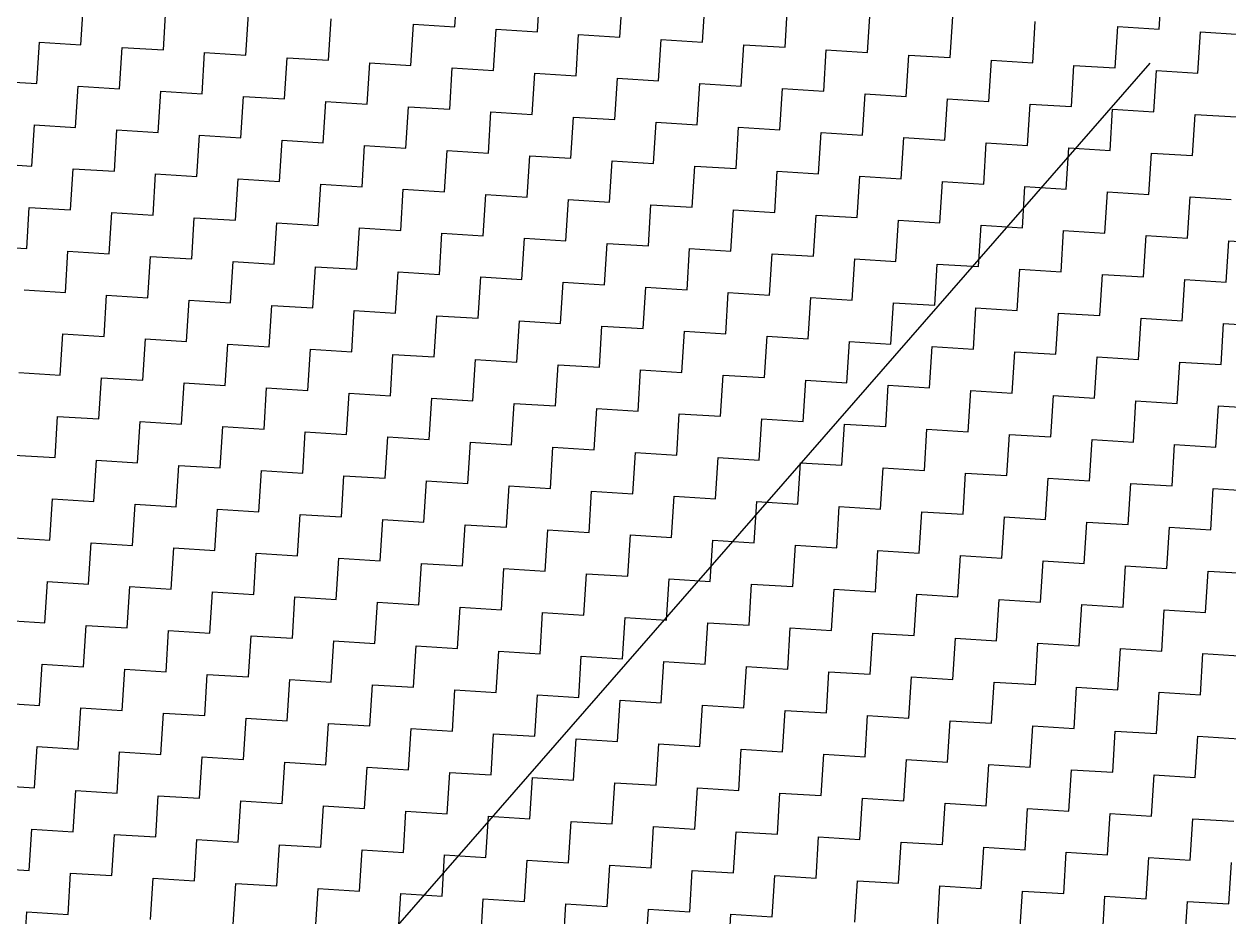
# Model space of a CAD drawing. Header units: metres. Extents: x 278801 to 279668, y 2074665 to 2075564.
# Drawn here: x 279565.41 to 279599.33, y 2075062.28 to 2075087.41 of the extents above; entities that cross this region are included whole.
import ezdxf

# ---------------------------------------------------------------- set-up
doc = ezdxf.new("R2010")
doc.units = ezdxf.units.M
doc.layers.add('POLY_HATCH', color=12, linetype='Continuous')

msp = doc.modelspace()

# ---------------------------------------------------------------- linework, layer by layer
msp.add_lwpolyline([(279568.033, 2075052.994), (279597.108, 2075086.307)])
at = {"layer": 'POLY_HATCH', "linetype": 'Continuous'}
for p, q in [((279577.534, 2075087.336), (279577.606, 2075088.498)), ((279597.359, 2075087.265), (279597.432, 2075088.427)), ((279579.858, 2075087.191), (279579.93, 2075088.353)), ((279582.181, 2075087.046), (279582.254, 2075088.208)), ((279584.505, 2075086.901), (279584.578, 2075088.063)), ((279567.003, 2075086.826), (279567.076, 2075087.988)), ((279569.327, 2075086.681), (279569.4, 2075087.843)), ((279586.829, 2075086.756), (279586.902, 2075087.918)), ((279589.153, 2075086.611), (279589.226, 2075087.773)), ((279571.651, 2075086.536), (279571.724, 2075087.698)), ((279573.975, 2075086.391), (279574.048, 2075087.553)), ((279576.299, 2075086.246), (279576.372, 2075087.408)), ((279576.372, 2075087.408), (279577.534, 2075087.336)), ((279591.477, 2075086.466), (279591.55, 2075087.628)), ((279593.801, 2075086.321), (279593.874, 2075087.483)), ((279578.623, 2075086.101), (279578.696, 2075087.263)), ((279578.696, 2075087.263), (279579.858, 2075087.191)), ((279580.947, 2075085.956), (279581.019, 2075087.118)), ((279581.019, 2075087.118), (279582.181, 2075087.046)), ((279596.125, 2075086.176), (279596.197, 2075087.338)), ((279596.197, 2075087.338), (279597.359, 2075087.265)), ((279598.449, 2075086.031), (279598.521, 2075087.193)), ((279598.521, 2075087.193), (279599.683, 2075087.121)), ((279565.769, 2075085.737), (279565.842, 2075086.899)), ((279565.842, 2075086.899), (279567.003, 2075086.826)), ((279568.093, 2075085.592), (279568.165, 2075086.754)), ((279568.165, 2075086.754), (279569.327, 2075086.681)), ((279583.271, 2075085.811), (279583.343, 2075086.973)), ((279583.343, 2075086.973), (279584.505, 2075086.901)), ((279585.595, 2075085.666), (279585.667, 2075086.828)), ((279585.667, 2075086.828), (279586.829, 2075086.756)), ((279570.417, 2075085.447), (279570.489, 2075086.609)), ((279570.489, 2075086.609), (279571.651, 2075086.536)), ((279572.741, 2075085.302), (279572.813, 2075086.464)), ((279572.813, 2075086.464), (279573.975, 2075086.391)), ((279587.919, 2075085.521), (279587.991, 2075086.683)), ((279587.991, 2075086.683), (279589.153, 2075086.611)), ((279590.243, 2075085.376), (279590.315, 2075086.538)), ((279590.315, 2075086.538), (279591.477, 2075086.466)), ((279592.567, 2075085.231), (279592.639, 2075086.393)), ((279592.639, 2075086.393), (279593.801, 2075086.321)), ((279575.065, 2075085.157), (279575.137, 2075086.319)), ((279575.137, 2075086.319), (279576.299, 2075086.246)), ((279577.389, 2075085.012), (279577.461, 2075086.174)), ((279577.461, 2075086.174), (279578.623, 2075086.101)), ((279579.713, 2075084.867), (279579.785, 2075086.029)), ((279579.785, 2075086.029), (279580.947, 2075085.956)), ((279594.891, 2075085.087), (279594.963, 2075086.248)), ((279594.963, 2075086.248), (279596.125, 2075086.176)), ((279597.214, 2075084.942), (279597.287, 2075086.104)), ((279597.287, 2075086.104), (279598.449, 2075086.031)), ((279564.607, 2075085.809), (279565.769, 2075085.737)), ((279582.036, 2075084.722), (279582.109, 2075085.884)), ((279582.109, 2075085.884), (279583.271, 2075085.811)), ((279584.36, 2075084.577), (279584.433, 2075085.739)), ((279584.433, 2075085.739), (279585.595, 2075085.666)), ((279566.858, 2075084.502), (279566.931, 2075085.664)), ((279566.931, 2075085.664), (279568.093, 2075085.592)), ((279569.182, 2075084.357), (279569.255, 2075085.519)), ((279569.255, 2075085.519), (279570.417, 2075085.447)), ((279571.506, 2075084.212), (279571.579, 2075085.374)), ((279571.579, 2075085.374), (279572.741, 2075085.302)), ((279586.684, 2075084.432), (279586.757, 2075085.594)), ((279586.757, 2075085.594), (279587.919, 2075085.521)), ((279589.008, 2075084.287), (279589.081, 2075085.449)), ((279589.081, 2075085.449), (279590.243, 2075085.376)), ((279573.83, 2075084.067), (279573.903, 2075085.229)), ((279573.903, 2075085.229), (279575.065, 2075085.157)), ((279576.154, 2075083.922), (279576.227, 2075085.084)), ((279576.227, 2075085.084), (279577.389, 2075085.012)), ((279591.332, 2075084.142), (279591.405, 2075085.304)), ((279591.405, 2075085.304), (279592.567, 2075085.231)), ((279593.656, 2075083.997), (279593.729, 2075085.159)), ((279593.729, 2075085.159), (279594.891, 2075085.087)), ((279595.98, 2075083.852), (279596.052, 2075085.014)), ((279596.052, 2075085.014), (279597.214, 2075084.942)), ((279578.478, 2075083.777), (279578.551, 2075084.939)), ((279578.551, 2075084.939), (279579.713, 2075084.867)), ((279580.802, 2075083.632), (279580.875, 2075084.794)), ((279580.875, 2075084.794), (279582.036, 2075084.722)), ((279598.304, 2075083.707), (279598.376, 2075084.869)), ((279598.376, 2075084.869), (279599.538, 2075084.797)), ((279565.624, 2075083.413), (279565.697, 2075084.575)), ((279565.697, 2075084.575), (279566.858, 2075084.502)), ((279567.948, 2075083.268), (279568.02, 2075084.43)), ((279568.02, 2075084.43), (279569.182, 2075084.357)), ((279583.126, 2075083.487), (279583.198, 2075084.649)), ((279583.198, 2075084.649), (279584.36, 2075084.577)), ((279585.45, 2075083.342), (279585.522, 2075084.504)), ((279585.522, 2075084.504), (279586.684, 2075084.432)), ((279587.774, 2075083.198), (279587.846, 2075084.359)), ((279587.846, 2075084.359), (279589.008, 2075084.287)), ((279570.272, 2075083.123), (279570.344, 2075084.285)), ((279570.344, 2075084.285), (279571.506, 2075084.212)), ((279572.596, 2075082.978), (279572.668, 2075084.14)), ((279572.668, 2075084.14), (279573.83, 2075084.067)), ((279574.92, 2075082.833), (279574.992, 2075083.995)), ((279574.992, 2075083.995), (279576.154, 2075083.922)), ((279590.098, 2075083.053), (279590.17, 2075084.215)), ((279590.17, 2075084.215), (279591.332, 2075084.142)), ((279592.422, 2075082.908), (279592.494, 2075084.07)), ((279592.494, 2075084.07), (279593.656, 2075083.997)), ((279577.244, 2075082.688), (279577.316, 2075083.85)), ((279577.316, 2075083.85), (279578.478, 2075083.777)), ((279579.568, 2075082.543), (279579.64, 2075083.705)), ((279579.64, 2075083.705), (279580.802, 2075083.632)), ((279594.746, 2075082.763), (279594.818, 2075083.925)), ((279594.818, 2075083.925), (279595.98, 2075083.852)), ((279597.069, 2075082.618), (279597.142, 2075083.78)), ((279597.142, 2075083.78), (279598.304, 2075083.707)), ((279564.462, 2075083.485), (279565.624, 2075083.413)), ((279566.714, 2075082.178), (279566.786, 2075083.34)), ((279566.786, 2075083.34), (279567.948, 2075083.268)), ((279581.891, 2075082.398), (279581.964, 2075083.56)), ((279581.964, 2075083.56), (279583.126, 2075083.487)), ((279584.215, 2075082.253), (279584.288, 2075083.415)), ((279584.288, 2075083.415), (279585.45, 2075083.342)), ((279569.037, 2075082.033), (279569.11, 2075083.195)), ((279569.11, 2075083.195), (279570.272, 2075083.123)), ((279571.361, 2075081.888), (279571.434, 2075083.05)), ((279571.434, 2075083.05), (279572.596, 2075082.978)), ((279586.539, 2075082.108), (279586.612, 2075083.27)), ((279586.612, 2075083.27), (279587.774, 2075083.198)), ((279588.863, 2075081.963), (279588.936, 2075083.125)), ((279588.936, 2075083.125), (279590.098, 2075083.053)), ((279591.187, 2075081.818), (279591.26, 2075082.98)), ((279591.26, 2075082.98), (279592.422, 2075082.908)), ((279573.685, 2075081.743), (279573.758, 2075082.905)), ((279573.758, 2075082.905), (279574.92, 2075082.833)), ((279576.009, 2075081.598), (279576.082, 2075082.76)), ((279576.082, 2075082.76), (279577.244, 2075082.688)), ((279593.511, 2075081.673), (279593.584, 2075082.835)), ((279593.584, 2075082.835), (279594.746, 2075082.763)), ((279595.835, 2075081.528), (279595.908, 2075082.69)), ((279595.908, 2075082.69), (279597.069, 2075082.618)), ((279578.333, 2075081.453), (279578.406, 2075082.615)), ((279578.406, 2075082.615), (279579.568, 2075082.543)), ((279580.657, 2075081.308), (279580.73, 2075082.47)), ((279580.73, 2075082.47), (279581.891, 2075082.398)), ((279582.981, 2075081.164), (279583.053, 2075082.325)), ((279583.053, 2075082.325), (279584.215, 2075082.253)), ((279598.159, 2075081.383), (279598.231, 2075082.545)), ((279598.231, 2075082.545), (279599.393, 2075082.473)), ((279565.479, 2075081.089), (279565.552, 2075082.251)), ((279565.552, 2075082.251), (279566.714, 2075082.178)), ((279567.803, 2075080.944), (279567.875, 2075082.106)), ((279567.875, 2075082.106), (279569.037, 2075082.033)), ((279570.127, 2075080.799), (279570.199, 2075081.961)), ((279570.199, 2075081.961), (279571.361, 2075081.888)), ((279585.305, 2075081.019), (279585.377, 2075082.181)), ((279585.377, 2075082.181), (279586.539, 2075082.108)), ((279587.629, 2075080.874), (279587.701, 2075082.036)), ((279587.701, 2075082.036), (279588.863, 2075081.963)), ((279572.451, 2075080.654), (279572.523, 2075081.816)), ((279572.523, 2075081.816), (279573.685, 2075081.743)), ((279574.775, 2075080.509), (279574.847, 2075081.671)), ((279574.847, 2075081.671), (279576.009, 2075081.598)), ((279589.953, 2075080.729), (279590.025, 2075081.891)), ((279590.025, 2075081.891), (279591.187, 2075081.818)), ((279592.277, 2075080.584), (279592.349, 2075081.746)), ((279592.349, 2075081.746), (279593.511, 2075081.673)), ((279577.099, 2075080.364), (279577.171, 2075081.526)), ((279577.171, 2075081.526), (279578.333, 2075081.453)), ((279579.423, 2075080.219), (279579.495, 2075081.381)), ((279579.495, 2075081.381), (279580.657, 2075081.308)), ((279594.601, 2075080.439), (279594.673, 2075081.601)), ((279594.673, 2075081.601), (279595.835, 2075081.528)), ((279596.925, 2075080.294), (279596.997, 2075081.456)), ((279596.997, 2075081.456), (279598.159, 2075081.383)), ((279599.248, 2075080.149), (279599.321, 2075081.311)), ((279599.321, 2075081.311), (279600.483, 2075081.238)), ((279564.317, 2075081.161), (279565.479, 2075081.089)), ((279566.569, 2075079.854), (279566.641, 2075081.016)), ((279566.641, 2075081.016), (279567.803, 2075080.944)), ((279581.747, 2075080.074), (279581.819, 2075081.236)), ((279581.819, 2075081.236), (279582.981, 2075081.164)), ((279584.07, 2075079.929), (279584.143, 2075081.091)), ((279584.143, 2075081.091), (279585.305, 2075081.019)), ((279586.394, 2075079.784), (279586.467, 2075080.946)), ((279586.467, 2075080.946), (279587.629, 2075080.874)), ((279568.892, 2075079.709), (279568.965, 2075080.871)), ((279568.965, 2075080.871), (279570.127, 2075080.799)), ((279571.216, 2075079.564), (279571.289, 2075080.726)), ((279571.289, 2075080.726), (279572.451, 2075080.654)), ((279588.718, 2075079.639), (279588.791, 2075080.801)), ((279588.791, 2075080.801), (279589.953, 2075080.729)), ((279591.042, 2075079.494), (279591.115, 2075080.656)), ((279591.115, 2075080.656), (279592.277, 2075080.584)), ((279573.54, 2075079.419), (279573.613, 2075080.581)), ((279573.613, 2075080.581), (279574.775, 2075080.509)), ((279575.864, 2075079.275), (279575.937, 2075080.436)), ((279575.937, 2075080.436), (279577.099, 2075080.364)), ((279578.188, 2075079.13), (279578.261, 2075080.292)), ((279578.261, 2075080.292), (279579.423, 2075080.219)), ((279593.366, 2075079.349), (279593.439, 2075080.511)), ((279593.439, 2075080.511), (279594.601, 2075080.439)), ((279595.69, 2075079.204), (279595.763, 2075080.366)), ((279595.763, 2075080.366), (279596.925, 2075080.294)), ((279565.407, 2075079.927), (279566.569, 2075079.854)), ((279580.512, 2075078.985), (279580.585, 2075080.147)), ((279580.585, 2075080.147), (279581.747, 2075080.074)), ((279582.836, 2075078.84), (279582.908, 2075080.002)), ((279582.908, 2075080.002), (279584.07, 2075079.929)), ((279598.014, 2075079.059), (279598.086, 2075080.221)), ((279598.086, 2075080.221), (279599.248, 2075080.149)), ((279567.658, 2075078.62), (279567.731, 2075079.782)), ((279567.731, 2075079.782), (279568.892, 2075079.709)), ((279569.982, 2075078.475), (279570.054, 2075079.637)), ((279570.054, 2075079.637), (279571.216, 2075079.564)), ((279585.16, 2075078.695), (279585.232, 2075079.857)), ((279585.232, 2075079.857), (279586.394, 2075079.784)), ((279587.484, 2075078.55), (279587.556, 2075079.712)), ((279587.556, 2075079.712), (279588.718, 2075079.639)), ((279572.306, 2075078.33), (279572.378, 2075079.492)), ((279572.378, 2075079.492), (279573.54, 2075079.419)), ((279574.63, 2075078.185), (279574.702, 2075079.347)), ((279574.702, 2075079.347), (279575.864, 2075079.275)), ((279589.808, 2075078.405), (279589.88, 2075079.567)), ((279589.88, 2075079.567), (279591.042, 2075079.494)), ((279592.132, 2075078.26), (279592.204, 2075079.422)), ((279592.204, 2075079.422), (279593.366, 2075079.349)), ((279594.456, 2075078.115), (279594.528, 2075079.277)), ((279594.528, 2075079.277), (279595.69, 2075079.204)), ((279576.954, 2075078.04), (279577.026, 2075079.202)), ((279577.026, 2075079.202), (279578.188, 2075079.13)), ((279579.278, 2075077.895), (279579.35, 2075079.057)), ((279579.35, 2075079.057), (279580.512, 2075078.985)), ((279581.602, 2075077.75), (279581.674, 2075078.912)), ((279581.674, 2075078.912), (279582.836, 2075078.84)), ((279596.78, 2075077.97), (279596.852, 2075079.132)), ((279596.852, 2075079.132), (279598.014, 2075079.059)), ((279599.103, 2075077.825), (279599.176, 2075078.987)), ((279599.176, 2075078.987), (279600.338, 2075078.914)), ((279566.424, 2075077.53), (279566.496, 2075078.692)), ((279566.496, 2075078.692), (279567.658, 2075078.62)), ((279583.925, 2075077.605), (279583.998, 2075078.767)), ((279583.998, 2075078.767), (279585.16, 2075078.695)), ((279586.249, 2075077.46), (279586.322, 2075078.622)), ((279586.322, 2075078.622), (279587.484, 2075078.55)), ((279568.748, 2075077.385), (279568.82, 2075078.547)), ((279568.82, 2075078.547), (279569.982, 2075078.475)), ((279571.071, 2075077.241), (279571.144, 2075078.402)), ((279571.144, 2075078.402), (279572.306, 2075078.33)), ((279573.395, 2075077.096), (279573.468, 2075078.258)), ((279573.468, 2075078.258), (279574.63, 2075078.185)), ((279588.573, 2075077.315), (279588.646, 2075078.477)), ((279588.646, 2075078.477), (279589.808, 2075078.405)), ((279590.897, 2075077.17), (279590.97, 2075078.332)), ((279590.97, 2075078.332), (279592.132, 2075078.26)), ((279575.719, 2075076.951), (279575.792, 2075078.113)), ((279575.792, 2075078.113), (279576.954, 2075078.04)), ((279578.043, 2075076.806), (279578.116, 2075077.968)), ((279578.116, 2075077.968), (279579.278, 2075077.895)), ((279593.221, 2075077.025), (279593.294, 2075078.187)), ((279593.294, 2075078.187), (279594.456, 2075078.115)), ((279595.545, 2075076.88), (279595.618, 2075078.042)), ((279595.618, 2075078.042), (279596.78, 2075077.97)), ((279597.869, 2075076.735), (279597.941, 2075077.897)), ((279597.941, 2075077.897), (279599.103, 2075077.825)), ((279565.262, 2075077.603), (279566.424, 2075077.53)), ((279580.367, 2075076.661), (279580.44, 2075077.823)), ((279580.44, 2075077.823), (279581.602, 2075077.75)), ((279582.691, 2075076.516), (279582.764, 2075077.678)), ((279582.764, 2075077.678), (279583.925, 2075077.605)), ((279567.513, 2075076.296), (279567.586, 2075077.458)), ((279567.586, 2075077.458), (279568.748, 2075077.385)), ((279569.837, 2075076.151), (279569.909, 2075077.313)), ((279569.909, 2075077.313), (279571.071, 2075077.241)), ((279585.015, 2075076.371), (279585.087, 2075077.533)), ((279585.087, 2075077.533), (279586.249, 2075077.46)), ((279587.339, 2075076.226), (279587.411, 2075077.388)), ((279587.411, 2075077.388), (279588.573, 2075077.315)), ((279589.663, 2075076.081), (279589.735, 2075077.243)), ((279589.735, 2075077.243), (279590.897, 2075077.17)), ((279572.161, 2075076.006), (279572.233, 2075077.168)), ((279572.233, 2075077.168), (279573.395, 2075077.096)), ((279574.485, 2075075.861), (279574.557, 2075077.023)), ((279574.557, 2075077.023), (279575.719, 2075076.951)), ((279576.809, 2075075.716), (279576.881, 2075076.878)), ((279576.881, 2075076.878), (279578.043, 2075076.806)), ((279591.987, 2075075.936), (279592.059, 2075077.098)), ((279592.059, 2075077.098), (279593.221, 2075077.025)), ((279594.311, 2075075.791), (279594.383, 2075076.953)), ((279594.383, 2075076.953), (279595.545, 2075076.88)), ((279579.133, 2075075.571), (279579.205, 2075076.733)), ((279579.205, 2075076.733), (279580.367, 2075076.661)), ((279581.457, 2075075.426), (279581.529, 2075076.588)), ((279581.529, 2075076.588), (279582.691, 2075076.516)), ((279596.635, 2075075.646), (279596.707, 2075076.808)), ((279596.707, 2075076.808), (279597.869, 2075076.735)), ((279598.958, 2075075.501), (279599.031, 2075076.663)), ((279599.031, 2075076.663), (279600.193, 2075076.59)), ((279566.279, 2075075.207), (279566.351, 2075076.369)), ((279566.351, 2075076.369), (279567.513, 2075076.296)), ((279568.603, 2075075.062), (279568.675, 2075076.224)), ((279568.675, 2075076.224), (279569.837, 2075076.151)), ((279583.781, 2075075.281), (279583.853, 2075076.443)), ((279583.853, 2075076.443), (279585.015, 2075076.371)), ((279586.104, 2075075.136), (279586.177, 2075076.298)), ((279586.177, 2075076.298), (279587.339, 2075076.226)), ((279570.926, 2075074.917), (279570.999, 2075076.079)), ((279570.999, 2075076.079), (279572.161, 2075076.006)), ((279573.25, 2075074.772), (279573.323, 2075075.934)), ((279573.323, 2075075.934), (279574.485, 2075075.861)), ((279588.428, 2075074.991), (279588.501, 2075076.153)), ((279588.501, 2075076.153), (279589.663, 2075076.081)), ((279590.752, 2075074.846), (279590.825, 2075076.008)), ((279590.825, 2075076.008), (279591.987, 2075075.936)), ((279593.076, 2075074.701), (279593.149, 2075075.863)), ((279593.149, 2075075.863), (279594.311, 2075075.791)), ((279575.574, 2075074.627), (279575.647, 2075075.789)), ((279575.647, 2075075.789), (279576.809, 2075075.716)), ((279577.898, 2075074.482), (279577.971, 2075075.644)), ((279577.971, 2075075.644), (279579.133, 2075075.571)), ((279595.4, 2075074.556), (279595.473, 2075075.718)), ((279595.473, 2075075.718), (279596.635, 2075075.646)), ((279597.724, 2075074.411), (279597.797, 2075075.573)), ((279597.797, 2075075.573), (279598.958, 2075075.501)), ((279565.117, 2075075.279), (279566.279, 2075075.207)), ((279580.222, 2075074.337), (279580.295, 2075075.499)), ((279580.295, 2075075.499), (279581.457, 2075075.426)), ((279582.546, 2075074.192), (279582.619, 2075075.354)), ((279582.619, 2075075.354), (279583.781, 2075075.281)), ((279584.87, 2075074.047), (279584.942, 2075075.209)), ((279584.942, 2075075.209), (279586.104, 2075075.136)), ((279567.368, 2075073.972), (279567.441, 2075075.134)), ((279567.441, 2075075.134), (279568.603, 2075075.062)), ((279569.692, 2075073.827), (279569.765, 2075074.989)), ((279569.765, 2075074.989), (279570.926, 2075074.917)), ((279572.016, 2075073.682), (279572.088, 2075074.844)), ((279572.088, 2075074.844), (279573.25, 2075074.772)), ((279587.194, 2075073.902), (279587.266, 2075075.064)), ((279587.266, 2075075.064), (279588.428, 2075074.991)), ((279589.518, 2075073.757), (279589.59, 2075074.919)), ((279589.59, 2075074.919), (279590.752, 2075074.846)), ((279574.34, 2075073.537), (279574.412, 2075074.699)), ((279574.412, 2075074.699), (279575.574, 2075074.627)), ((279576.664, 2075073.392), (279576.736, 2075074.554)), ((279576.736, 2075074.554), (279577.898, 2075074.482)), ((279591.842, 2075073.612), (279591.914, 2075074.774)), ((279591.914, 2075074.774), (279593.076, 2075074.701)), ((279594.166, 2075073.467), (279594.238, 2075074.629)), ((279594.238, 2075074.629), (279595.4, 2075074.556)), ((279578.988, 2075073.247), (279579.06, 2075074.409)), ((279579.06, 2075074.409), (279580.222, 2075074.337)), ((279581.312, 2075073.102), (279581.384, 2075074.264)), ((279581.384, 2075074.264), (279582.546, 2075074.192)), ((279596.49, 2075073.322), (279596.562, 2075074.484)), ((279596.562, 2075074.484), (279597.724, 2075074.411)), ((279598.814, 2075073.177), (279598.886, 2075074.339)), ((279598.886, 2075074.339), (279600.048, 2075074.266)), ((279566.134, 2075072.883), (279566.206, 2075074.045)), ((279566.206, 2075074.045), (279567.368, 2075073.972)), ((279568.458, 2075072.738), (279568.53, 2075073.9)), ((279568.53, 2075073.9), (279569.692, 2075073.827)), ((279583.636, 2075072.957), (279583.708, 2075074.119)), ((279583.708, 2075074.119), (279584.87, 2075074.047)), ((279585.959, 2075072.812), (279586.032, 2075073.974)), ((279586.032, 2075073.974), (279587.194, 2075073.902)), ((279588.283, 2075072.667), (279588.356, 2075073.829)), ((279588.356, 2075073.829), (279589.518, 2075073.757)), ((279570.781, 2075072.593), (279570.854, 2075073.755)), ((279570.854, 2075073.755), (279572.016, 2075073.682)), ((279573.105, 2075072.448), (279573.178, 2075073.61)), ((279573.178, 2075073.61), (279574.34, 2075073.537)), ((279590.607, 2075072.522), (279590.68, 2075073.684)), ((279590.68, 2075073.684), (279591.842, 2075073.612)), ((279592.931, 2075072.377), (279593.004, 2075073.539)), ((279593.004, 2075073.539), (279594.166, 2075073.467)), ((279575.429, 2075072.303), (279575.502, 2075073.465)), ((279575.502, 2075073.465), (279576.664, 2075073.392)), ((279577.753, 2075072.158), (279577.826, 2075073.32)), ((279577.826, 2075073.32), (279578.988, 2075073.247)), ((279580.077, 2075072.013), (279580.15, 2075073.175)), ((279580.15, 2075073.175), (279581.312, 2075073.102)), ((279595.255, 2075072.232), (279595.328, 2075073.394)), ((279595.328, 2075073.394), (279596.49, 2075073.322)), ((279597.579, 2075072.088), (279597.652, 2075073.249)), ((279597.652, 2075073.249), (279598.814, 2075073.177)), ((279564.972, 2075072.955), (279566.134, 2075072.883)), ((279567.223, 2075071.648), (279567.296, 2075072.81)), ((279567.296, 2075072.81), (279568.458, 2075072.738)), ((279582.401, 2075071.868), (279582.474, 2075073.03)), ((279582.474, 2075073.03), (279583.636, 2075072.957)), ((279584.725, 2075071.723), (279584.798, 2075072.885)), ((279584.798, 2075072.885), (279585.959, 2075072.812)), ((279569.547, 2075071.503), (279569.62, 2075072.665)), ((279569.62, 2075072.665), (279570.781, 2075072.593)), ((279571.871, 2075071.358), (279571.943, 2075072.52)), ((279571.943, 2075072.52), (279573.105, 2075072.448)), ((279587.049, 2075071.578), (279587.121, 2075072.74)), ((279587.121, 2075072.74), (279588.283, 2075072.667)), ((279589.373, 2075071.433), (279589.445, 2075072.595)), ((279589.445, 2075072.595), (279590.607, 2075072.522)), ((279574.195, 2075071.213), (279574.267, 2075072.375)), ((279574.267, 2075072.375), (279575.429, 2075072.303)), ((279576.519, 2075071.068), (279576.591, 2075072.23)), ((279576.591, 2075072.23), (279577.753, 2075072.158)), ((279591.697, 2075071.288), (279591.769, 2075072.45)), ((279591.769, 2075072.45), (279592.931, 2075072.377)), ((279594.021, 2075071.143), (279594.093, 2075072.305)), ((279594.093, 2075072.305), (279595.255, 2075072.232)), ((279596.345, 2075070.998), (279596.417, 2075072.16)), ((279596.417, 2075072.16), (279597.579, 2075072.088)), ((279578.843, 2075070.923), (279578.915, 2075072.085)), ((279578.915, 2075072.085), (279580.077, 2075072.013)), ((279581.167, 2075070.778), (279581.239, 2075071.94)), ((279581.239, 2075071.94), (279582.401, 2075071.868)), ((279583.491, 2075070.633), (279583.563, 2075071.795)), ((279583.563, 2075071.795), (279584.725, 2075071.723)), ((279598.669, 2075070.853), (279598.741, 2075072.015)), ((279598.741, 2075072.015), (279599.903, 2075071.943)), ((279565.989, 2075070.559), (279566.061, 2075071.721)), ((279566.061, 2075071.721), (279567.223, 2075071.648)), ((279568.313, 2075070.414), (279568.385, 2075071.576)), ((279568.385, 2075071.576), (279569.547, 2075071.503)), ((279585.815, 2075070.488), (279585.887, 2075071.65)), ((279585.887, 2075071.65), (279587.049, 2075071.578)), ((279588.138, 2075070.343), (279588.211, 2075071.505)), ((279588.211, 2075071.505), (279589.373, 2075071.433)), ((279570.637, 2075070.269), (279570.709, 2075071.431)), ((279570.709, 2075071.431), (279571.871, 2075071.358)), ((279572.96, 2075070.124), (279573.033, 2075071.286)), ((279573.033, 2075071.286), (279574.195, 2075071.213)), ((279575.284, 2075069.979), (279575.357, 2075071.141)), ((279575.357, 2075071.141), (279576.519, 2075071.068)), ((279590.462, 2075070.198), (279590.535, 2075071.36)), ((279590.535, 2075071.36), (279591.697, 2075071.288)), ((279592.786, 2075070.054), (279592.859, 2075071.215)), ((279592.859, 2075071.215), (279594.021, 2075071.143)), ((279577.608, 2075069.834), (279577.681, 2075070.996)), ((279577.681, 2075070.996), (279578.843, 2075070.923)), ((279579.932, 2075069.689), (279580.005, 2075070.851)), ((279580.005, 2075070.851), (279581.167, 2075070.778)), ((279595.11, 2075069.909), (279595.183, 2075071.071)), ((279595.183, 2075071.071), (279596.345, 2075070.998)), ((279597.434, 2075069.764), (279597.507, 2075070.926)), ((279597.507, 2075070.926), (279598.669, 2075070.853)), ((279564.827, 2075070.631), (279565.989, 2075070.559)), ((279567.078, 2075069.324), (279567.151, 2075070.486)), ((279567.151, 2075070.486), (279568.313, 2075070.414)), ((279582.256, 2075069.544), (279582.329, 2075070.706)), ((279582.329, 2075070.706), (279583.491, 2075070.633)), ((279584.58, 2075069.399), (279584.653, 2075070.561)), ((279584.653, 2075070.561), (279585.815, 2075070.488)), ((279586.904, 2075069.254), (279586.976, 2075070.416)), ((279586.976, 2075070.416), (279588.138, 2075070.343)), ((279569.402, 2075069.179), (279569.475, 2075070.341)), ((279569.475, 2075070.341), (279570.637, 2075070.269)), ((279571.726, 2075069.034), (279571.798, 2075070.196)), ((279571.798, 2075070.196), (279572.96, 2075070.124)), ((279589.228, 2075069.109), (279589.3, 2075070.271)), ((279589.3, 2075070.271), (279590.462, 2075070.198)), ((279591.552, 2075068.964), (279591.624, 2075070.126)), ((279591.624, 2075070.126), (279592.786, 2075070.054)), ((279574.05, 2075068.889), (279574.122, 2075070.051)), ((279574.122, 2075070.051), (279575.284, 2075069.979)), ((279576.374, 2075068.744), (279576.446, 2075069.906)), ((279576.446, 2075069.906), (279577.608, 2075069.834)), ((279578.698, 2075068.599), (279578.77, 2075069.761)), ((279578.77, 2075069.761), (279579.932, 2075069.689)), ((279593.876, 2075068.819), (279593.948, 2075069.981)), ((279593.948, 2075069.981), (279595.11, 2075069.909)), ((279596.2, 2075068.674), (279596.272, 2075069.836)), ((279596.272, 2075069.836), (279597.434, 2075069.764)), ((279581.022, 2075068.454), (279581.094, 2075069.616)), ((279581.094, 2075069.616), (279582.256, 2075069.544)), ((279583.346, 2075068.309), (279583.418, 2075069.471)), ((279583.418, 2075069.471), (279584.58, 2075069.399)), ((279598.524, 2075068.529), (279598.596, 2075069.691)), ((279598.596, 2075069.691), (279599.758, 2075069.619)), ((279565.844, 2075068.235), (279565.916, 2075069.397)), ((279565.916, 2075069.397), (279567.078, 2075069.324)), ((279568.168, 2075068.09), (279568.24, 2075069.252)), ((279568.24, 2075069.252), (279569.402, 2075069.179)), ((279570.492, 2075067.945), (279570.564, 2075069.107)), ((279570.564, 2075069.107), (279571.726, 2075069.034)), ((279585.67, 2075068.165), (279585.742, 2075069.326)), ((279585.742, 2075069.326), (279586.904, 2075069.254)), ((279587.993, 2075068.02), (279588.066, 2075069.182)), ((279588.066, 2075069.182), (279589.228, 2075069.109)), ((279572.815, 2075067.8), (279572.888, 2075068.962)), ((279572.888, 2075068.962), (279574.05, 2075068.889)), ((279575.139, 2075067.655), (279575.212, 2075068.817)), ((279575.212, 2075068.817), (279576.374, 2075068.744)), ((279590.317, 2075067.875), (279590.39, 2075069.037)), ((279590.39, 2075069.037), (279591.552, 2075068.964)), ((279592.641, 2075067.73), (279592.714, 2075068.892)), ((279592.714, 2075068.892), (279593.876, 2075068.819)), ((279594.965, 2075067.585), (279595.038, 2075068.747)), ((279595.038, 2075068.747), (279596.2, 2075068.674)), ((279577.463, 2075067.51), (279577.536, 2075068.672)), ((279577.536, 2075068.672), (279578.698, 2075068.599)), ((279579.787, 2075067.365), (279579.86, 2075068.527)), ((279579.86, 2075068.527), (279581.022, 2075068.454)), ((279582.111, 2075067.22), (279582.184, 2075068.382)), ((279582.184, 2075068.382), (279583.346, 2075068.309)), ((279597.289, 2075067.44), (279597.362, 2075068.602)), ((279597.362, 2075068.602), (279598.524, 2075068.529)), ((279564.682, 2075068.307), (279565.844, 2075068.235)), ((279566.933, 2075067), (279567.006, 2075068.162)), ((279567.006, 2075068.162), (279568.168, 2075068.09)), ((279584.435, 2075067.075), (279584.508, 2075068.237)), ((279584.508, 2075068.237), (279585.67, 2075068.165)), ((279586.759, 2075066.93), (279586.831, 2075068.092)), ((279586.831, 2075068.092), (279587.993, 2075068.02)), ((279569.257, 2075066.855), (279569.33, 2075068.017)), ((279569.33, 2075068.017), (279570.492, 2075067.945)), ((279571.581, 2075066.71), (279571.654, 2075067.872)), ((279571.654, 2075067.872), (279572.815, 2075067.8)), ((279573.905, 2075066.565), (279573.977, 2075067.727)), ((279573.977, 2075067.727), (279575.139, 2075067.655)), ((279589.083, 2075066.785), (279589.155, 2075067.947)), ((279589.155, 2075067.947), (279590.317, 2075067.875)), ((279591.407, 2075066.64), (279591.479, 2075067.802)), ((279591.479, 2075067.802), (279592.641, 2075067.73)), ((279576.229, 2075066.42), (279576.301, 2075067.582)), ((279576.301, 2075067.582), (279577.463, 2075067.51)), ((279578.553, 2075066.275), (279578.625, 2075067.437)), ((279578.625, 2075067.437), (279579.787, 2075067.365)), ((279593.731, 2075066.495), (279593.803, 2075067.657)), ((279593.803, 2075067.657), (279594.965, 2075067.585)), ((279596.055, 2075066.35), (279596.127, 2075067.512)), ((279596.127, 2075067.512), (279597.289, 2075067.44)), ((279598.379, 2075066.205), (279598.451, 2075067.367)), ((279598.451, 2075067.367), (279599.613, 2075067.295)), ((279565.699, 2075065.911), (279565.771, 2075067.073)), ((279565.771, 2075067.073), (279566.933, 2075067)), ((279580.877, 2075066.131), (279580.949, 2075067.292)), ((279580.949, 2075067.292), (279582.111, 2075067.22)), ((279583.201, 2075065.986), (279583.273, 2075067.148)), ((279583.273, 2075067.148), (279584.435, 2075067.075)), ((279568.023, 2075065.766), (279568.095, 2075066.928)), ((279568.095, 2075066.928), (279569.257, 2075066.855)), ((279570.347, 2075065.621), (279570.419, 2075066.783)), ((279570.419, 2075066.783), (279571.581, 2075066.71)), ((279585.525, 2075065.841), (279585.597, 2075067.003)), ((279585.597, 2075067.003), (279586.759, 2075066.93)), ((279587.848, 2075065.696), (279587.921, 2075066.858)), ((279587.921, 2075066.858), (279589.083, 2075066.785)), ((279590.172, 2075065.551), (279590.245, 2075066.713)), ((279590.245, 2075066.713), (279591.407, 2075066.64)), ((279572.671, 2075065.476), (279572.743, 2075066.638)), ((279572.743, 2075066.638), (279573.905, 2075066.565)), ((279574.994, 2075065.331), (279575.067, 2075066.493)), ((279575.067, 2075066.493), (279576.229, 2075066.42)), ((279577.318, 2075065.186), (279577.391, 2075066.348)), ((279577.391, 2075066.348), (279578.553, 2075066.275)), ((279592.496, 2075065.406), (279592.569, 2075066.568)), ((279592.569, 2075066.568), (279593.731, 2075066.495)), ((279594.82, 2075065.261), (279594.893, 2075066.423)), ((279594.893, 2075066.423), (279596.055, 2075066.35)), ((279579.642, 2075065.041), (279579.715, 2075066.203)), ((279579.715, 2075066.203), (279580.877, 2075066.131)), ((279581.966, 2075064.896), (279582.039, 2075066.058)), ((279582.039, 2075066.058), (279583.201, 2075065.986)), ((279597.144, 2075065.116), (279597.217, 2075066.278)), ((279597.217, 2075066.278), (279598.379, 2075066.205)), ((279564.537, 2075065.983), (279565.699, 2075065.911)), ((279566.788, 2075064.676), (279566.861, 2075065.838)), ((279566.861, 2075065.838), (279568.023, 2075065.766)), ((279569.112, 2075064.531), (279569.185, 2075065.693)), ((279569.185, 2075065.693), (279570.347, 2075065.621)), ((279584.29, 2075064.751), (279584.363, 2075065.913)), ((279584.363, 2075065.913), (279585.525, 2075065.841)), ((279586.614, 2075064.606), (279586.687, 2075065.768)), ((279586.687, 2075065.768), (279587.848, 2075065.696)), ((279571.436, 2075064.386), (279571.509, 2075065.548)), ((279571.509, 2075065.548), (279572.671, 2075065.476)), ((279573.76, 2075064.242), (279573.832, 2075065.403)), ((279573.832, 2075065.403), (279574.994, 2075065.331)), ((279588.938, 2075064.461), (279589.01, 2075065.623)), ((279589.01, 2075065.623), (279590.172, 2075065.551)), ((279591.262, 2075064.316), (279591.334, 2075065.478)), ((279591.334, 2075065.478), (279592.496, 2075065.406)), ((279593.586, 2075064.171), (279593.658, 2075065.333)), ((279593.658, 2075065.333), (279594.82, 2075065.261)), ((279576.084, 2075064.097), (279576.156, 2075065.259)), ((279576.156, 2075065.259), (279577.318, 2075065.186)), ((279578.408, 2075063.952), (279578.48, 2075065.114)), ((279578.48, 2075065.114), (279579.642, 2075065.041)), ((279595.91, 2075064.026), (279595.982, 2075065.188)), ((279595.982, 2075065.188), (279597.144, 2075065.116)), ((279598.234, 2075063.881), (279598.306, 2075065.043)), ((279598.306, 2075065.043), (279599.468, 2075064.971)), ((279565.554, 2075063.587), (279565.626, 2075064.749)), ((279565.626, 2075064.749), (279566.788, 2075064.676)), ((279580.732, 2075063.807), (279580.804, 2075064.969)), ((279580.804, 2075064.969), (279581.966, 2075064.896)), ((279583.056, 2075063.662), (279583.128, 2075064.824)), ((279583.128, 2075064.824), (279584.29, 2075064.751)), ((279585.38, 2075063.517), (279585.452, 2075064.679)), ((279585.452, 2075064.679), (279586.614, 2075064.606)), ((279567.878, 2075063.442), (279567.95, 2075064.604)), ((279567.95, 2075064.604), (279569.112, 2075064.531)), ((279570.202, 2075063.297), (279570.274, 2075064.459)), ((279570.274, 2075064.459), (279571.436, 2075064.386)), ((279572.526, 2075063.152), (279572.598, 2075064.314)), ((279572.598, 2075064.314), (279573.76, 2075064.242)), ((279587.704, 2075063.372), (279587.776, 2075064.534)), ((279587.776, 2075064.534), (279588.938, 2075064.461)), ((279590.027, 2075063.227), (279590.1, 2075064.389)), ((279590.1, 2075064.389), (279591.262, 2075064.316)), ((279574.849, 2075063.007), (279574.922, 2075064.169)), ((279574.922, 2075064.169), (279576.084, 2075064.097)), ((279577.173, 2075062.862), (279577.246, 2075064.024)), ((279577.246, 2075064.024), (279578.408, 2075063.952)), ((279592.351, 2075063.082), (279592.424, 2075064.244)), ((279592.424, 2075064.244), (279593.586, 2075064.171)), ((279594.675, 2075062.937), (279594.748, 2075064.099)), ((279594.748, 2075064.099), (279595.91, 2075064.026)), ((279564.392, 2075063.659), (279565.554, 2075063.587)), ((279579.497, 2075062.717), (279579.57, 2075063.879)), ((279579.57, 2075063.879), (279580.732, 2075063.807)), ((279581.821, 2075062.572), (279581.894, 2075063.734)), ((279581.894, 2075063.734), (279583.056, 2075063.662)), ((279596.999, 2075062.792), (279597.072, 2075063.954)), ((279597.072, 2075063.954), (279598.234, 2075063.881)), ((279599.323, 2075062.647), (279599.396, 2075063.809)), ((279566.643, 2075062.352), (279566.716, 2075063.514)), ((279566.716, 2075063.514), (279567.878, 2075063.442)), ((279568.967, 2075062.208), (279569.04, 2075063.369)), ((279569.04, 2075063.369), (279570.202, 2075063.297)), ((279584.145, 2075062.427), (279584.218, 2075063.589)), ((279584.218, 2075063.589), (279585.38, 2075063.517)), ((279586.469, 2075062.282), (279586.542, 2075063.444)), ((279586.542, 2075063.444), (279587.704, 2075063.372)), ((279588.793, 2075062.137), (279588.865, 2075063.299)), ((279588.865, 2075063.299), (279590.027, 2075063.227)), ((279571.291, 2075062.063), (279571.364, 2075063.225)), ((279571.364, 2075063.225), (279572.526, 2075063.152)), ((279573.615, 2075061.918), (279573.688, 2075063.08)), ((279573.688, 2075063.08), (279574.849, 2075063.007)), ((279591.117, 2075061.992), (279591.189, 2075063.154)), ((279591.189, 2075063.154), (279592.351, 2075063.082)), ((279593.441, 2075061.847), (279593.513, 2075063.009)), ((279593.513, 2075063.009), (279594.675, 2075062.937)), ((279575.939, 2075061.773), (279576.011, 2075062.935)), ((279576.011, 2075062.935), (279577.173, 2075062.862)), ((279578.263, 2075061.628), (279578.335, 2075062.79)), ((279578.335, 2075062.79), (279579.497, 2075062.717)), ((279580.587, 2075061.483), (279580.659, 2075062.645)), ((279580.659, 2075062.645), (279581.821, 2075062.572)), ((279595.765, 2075061.702), (279595.837, 2075062.864)), ((279595.837, 2075062.864), (279596.999, 2075062.792)), ((279598.089, 2075061.557), (279598.161, 2075062.719)), ((279598.161, 2075062.719), (279599.323, 2075062.647)), ((279565.409, 2075061.263), (279565.481, 2075062.425)), ((279565.481, 2075062.425), (279566.643, 2075062.352)), ((279582.911, 2075061.338), (279582.983, 2075062.5)), ((279582.983, 2075062.5), (279584.145, 2075062.427)), ((279585.235, 2075061.193), (279585.307, 2075062.355)), ((279585.307, 2075062.355), (279586.469, 2075062.282))]:
    msp.add_line(p, q, dxfattribs=at)

doc.saveas('drawing.dxf')
